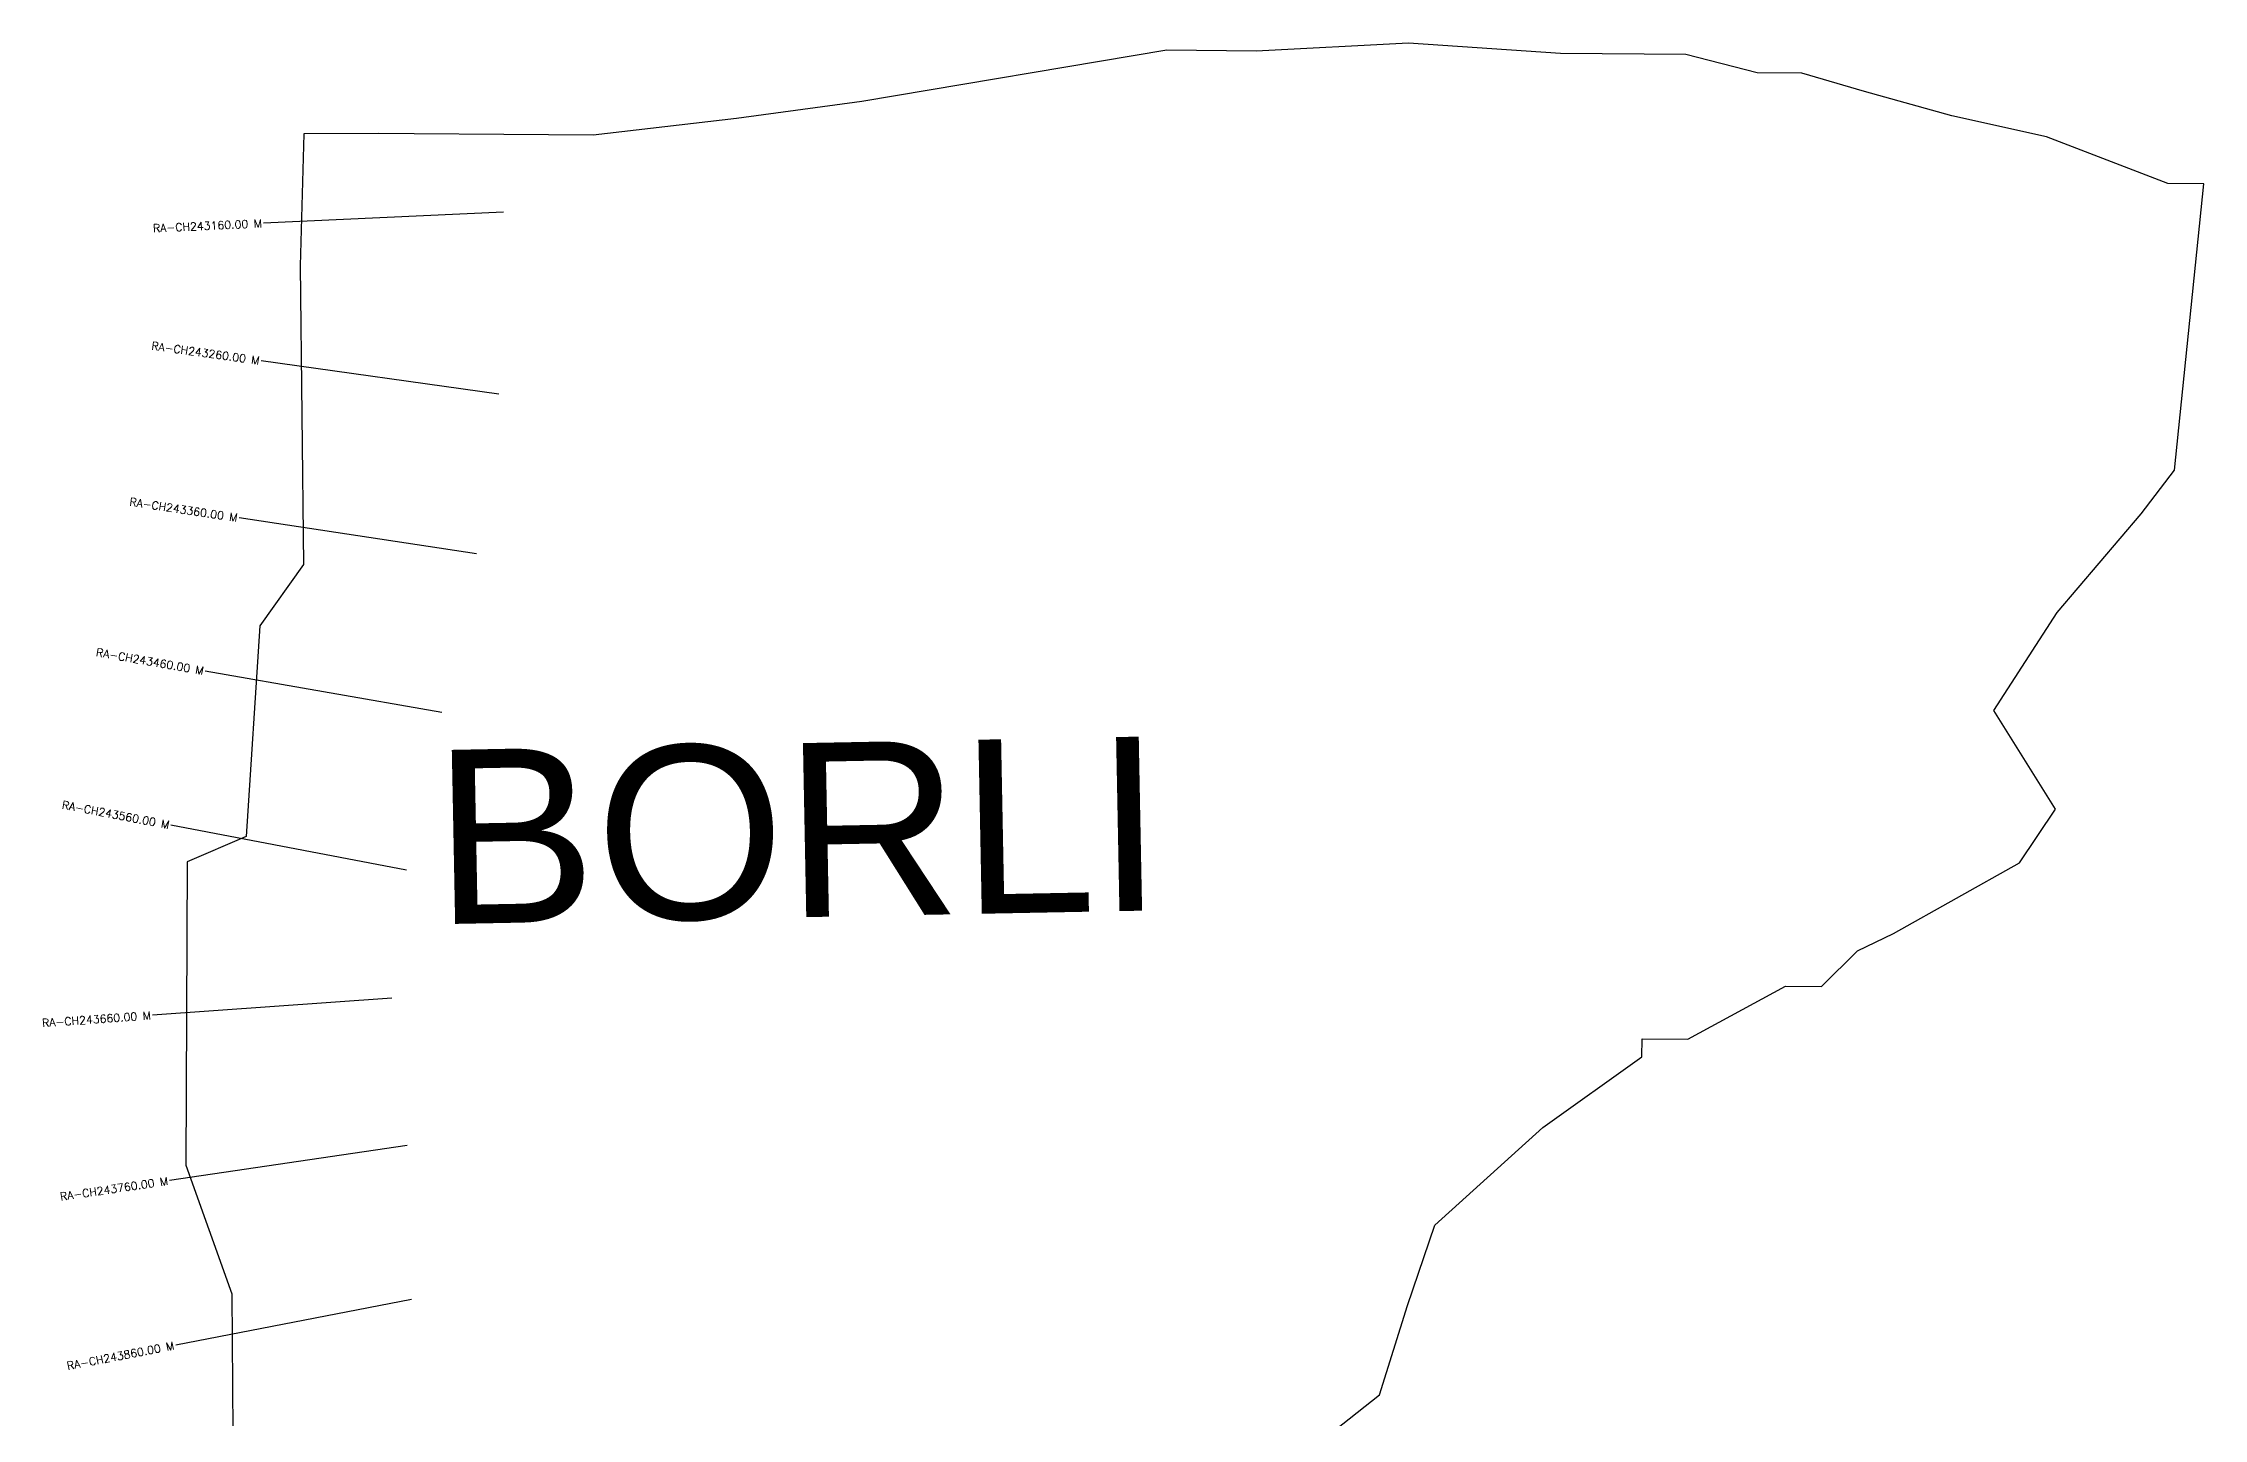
# Model space of a CAD drawing. Header units: metres. Extents: x 279266 to 280661, y 2047145 to 2048867.
# Drawn here: x 279310 to 280661, y 2048008 to 2048867 of the extents above; entities that cross this region are included whole.
import ezdxf
from ezdxf.enums import TextEntityAlignment as Align

# ---------------------------------------------------------------- set-up
doc = ezdxf.new("R2010")
doc.units = ezdxf.units.M
for name, color, linetype in [('CS', 134, 'Continuous'), ('CSMark', 6, 'Continuous'), ('VILLAGE BOUNDRY', 10, 'Continuous'), ('VILLAGE NAME', 250, 'Continuous')]:
    doc.layers.add(name, color=color, linetype=linetype)
doc.styles.get("Standard").update_dxf_attribs({"font": 'simplex.shx'})

msp = doc.modelspace()

# ---------------------------------------------------------------- linework, layer by layer
at = {"layer": 'CS'}
for p, q in [((279597.9, 2048761.6), (279448, 2048754.6)), ((279595.1, 2048647.9), (279446.5, 2048668.7)), ((279581, 2048548.2), (279432.7, 2048570.5)), ((279559.4, 2048449), (279411.6, 2048474.8)), ((279537.4, 2048350.4), (279390, 2048378.6)), ((279528.2, 2048270.5), (279378.6, 2048259.9)), ((279537.7, 2048178.5), (279389.3, 2048156.6)), ((279540.4, 2048082.3), (279393.1, 2048053.8))]:
    msp.add_line(p, q, dxfattribs=at)
at = {"layer": 'VILLAGE BOUNDRY'}
msp.add_lwpolyline([(280117.4, 2048000.6), (280145.5, 2048022.7), (280162.8, 2048078.5), (280179.9, 2048128.7), (280247.5, 2048189.7), (280309.4, 2048233.9), (280309.5, 2048245.1), (280338.1, 2048244.9), (280399.2, 2048278), (280421.6, 2048277.8), (280444.2, 2048300), (280466.6, 2048311), (280545.3, 2048355.1), (280567.9, 2048388.5), (280529.3, 2048450.3), (280568.9, 2048511.5), (280621.4, 2048573), (280642.3, 2048600.4), (280660.5, 2048779.2), (280638.1, 2048779.4), (280562.2, 2048808.6), (280503.1, 2048821.7), (280448.5, 2048836.9), (280409.4, 2048848.4), (280381.4, 2048848.6), (280336.8, 2048860.1), (280258.5, 2048860.7), (280163.5, 2048867.1), (280068.3, 2048862.2), (280012.4, 2048862.7), (279822, 2048830.6), (279743.6, 2048820.1), (279654, 2048809.6), (279598.1, 2048810.1), (279542.2, 2048810.5), (279519.8, 2048810.7), (279473.1, 2048810.4), (279470.9, 2048728), (279473, 2048541.4), (279445.7, 2048503.2), (279437.1, 2048371.5), (279400.2, 2048355.7), (279399.4, 2048166.2), (279428.2, 2048085.9), (279429.3, 2047942.2)], dxfattribs=at)

# ---------------------------------------------------------------- texts
at = {"layer": 'CSMark'}
for s, rotation, p in [('RA-CH243160.00 M', 2.6442, (279447, 2048754.6)), ('RA-CH243260.00 M', 352.0568, (279445.5, 2048668.8)), ('RA-CH243360.00 M', 351.4597, (279431.7, 2048570.6)), ('RA-CH243460.00 M', 350.0758, (279410.6, 2048475)), ('RA-CH243560.00 M', 349.1862, (279389.1, 2048378.7)), ('RA-CH243660.00 M', 4.0625, (279377.6, 2048259.8)), ('RA-CH243760.00 M', 8.4054, (279388.3, 2048156.4)), ('RA-CH243860.00 M', 10.9442, (279392.1, 2048053.6))]:
    msp.add_text(s, height=5, rotation=rotation, dxfattribs=at).set_placement(p, align=Align.MIDDLE_RIGHT)
at = {"layer": 'VILLAGE NAME', "insert": (279553.2, 2048425.4), "char_height": 108.748, "attachment_point": 1, "rotation": 1.1028}
msp.add_mtext_dynamic_manual_height_columns('{\\fArial|b0|i0|c0|p34;BORLI}', width=726.929, gutter_width=543.7, heights=[0], dxfattribs=at)

doc.saveas('drawing.dxf')
